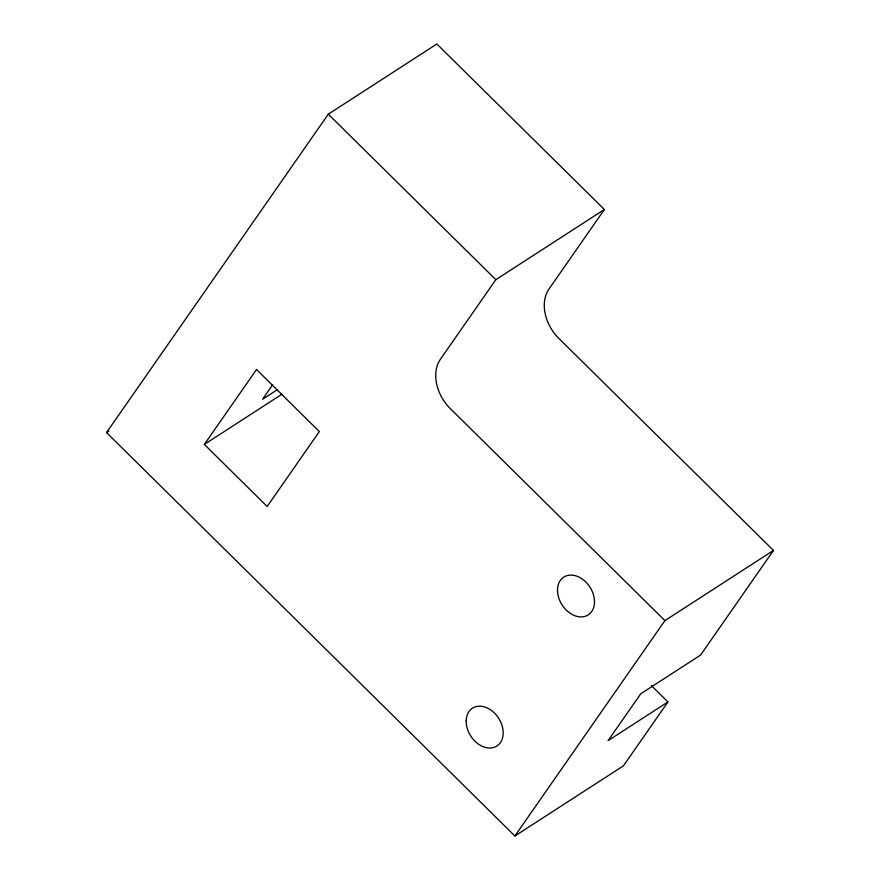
<?xml version="1.0" encoding="UTF-8"?>
<svg xmlns="http://www.w3.org/2000/svg" width="880" height="880" viewBox="0 0 880 880"><rect width="100%" height="100%" fill="white"/><g stroke="black" fill="none" stroke-linecap="round" stroke-linejoin="round"><path stroke-width="1.32" d="M667.942 701.932L623.447 765.82L514.899 836L106.535 432.575L328.306 114.18L436.854 44L604.384 209.506L548.944 289.102A37.521 27.577 57.1 0 0 558.811 338.382L773.465 550.429L700.557 655.116L640.728 693.792L608.113 740.619L667.942 701.932L651.365 685.564M204.347 444.422L256.52 369.501L319.352 431.563L267.168 506.484L204.347 444.422L282.04 394.185M272.668 384.769L262.581 399.256L277.53 389.587M604.384 209.506L495.836 279.675L440.396 359.282A37.521 27.577 57.1 0 0 450.263 408.551L664.917 620.609L773.465 550.429M514.899 836L664.917 620.609M106.535 432.575L108.823 431.101M328.306 114.18L495.836 279.675M557.513 589.589A22.517 16.544 57.1 0 0 584.716 616.462A22.517 16.544 57.1 0 0 585.783 581.955A22.517 16.544 57.1 0 0 557.513 589.589M466.191 720.698A22.517 16.544 57.1 0 0 493.394 747.571A22.517 16.544 57.1 0 0 494.472 713.064A22.517 16.544 57.1 0 0 466.191 720.698"/></g></svg>
